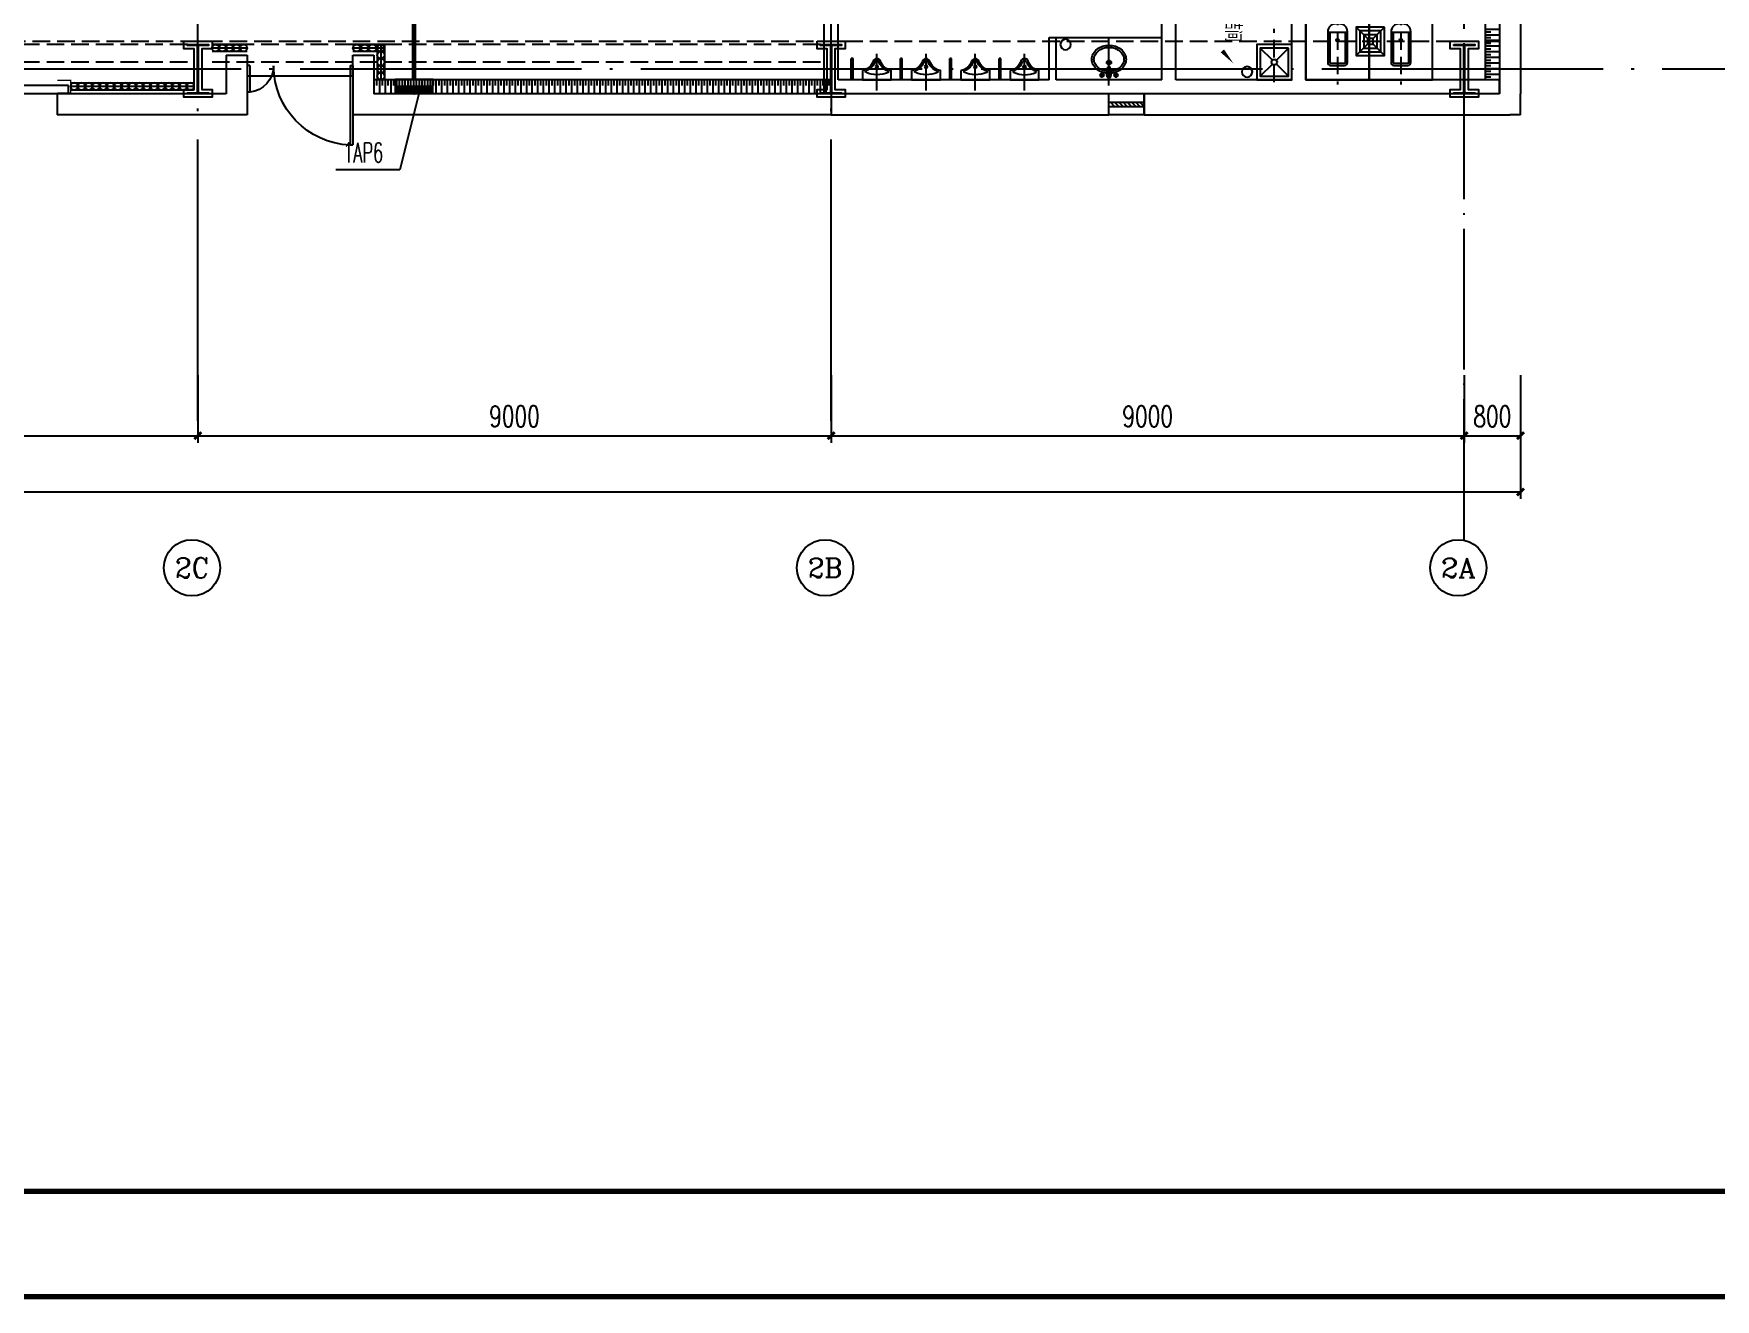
# Model space of a CAD drawing. Extents: x -1396510 to 1250330, y -1892470 to 1623980.
# Drawn here: x 132150 to 156055, y -816617 to -798625 of the extents above; entities that cross this region are included whole.
import ezdxf
from ezdxf.enums import TextEntityAlignment as Align

# ---------------------------------------------------------------- set-up
doc = ezdxf.new("R2010")
doc.units = 0
doc.header["$LTSCALE"] = 1000
doc.header["$MEASUREMENT"] = 0
for name, pattern in [('10平面$0$DASH', [0.35, 0.25, -0.1]), ('10平面$1$DOTE', [2.42, 2, -0.2, 0.02, -0.2]), ('DASH', [0.35, 0.25, -0.1]), ('DOTE', [2.42, 2, -0.2, 0.02, -0.2])]:
    doc.linetypes.add(name, pattern=pattern)
doc.layers.get('Defpoints').update_dxf_attribs({"color": 210})
for name, color, linetype in [('0-cxFrame', 155, 'Continuous'), ('10平面$0$WINDOW', 4, 'Continuous'), ('10平面$1$A-AXIS-DOTE', 14, '10平面$1$DOTE'), ('99平面图例外参$0$A-HATCH-2', 251, 'Continuous'), ('A-AXIS-D', 1, 'Continuous'), ('A-AXIS-DOTE', 14, 'DOTE'), ('A-AXIS-SYMB', 3, 'Continuous'), ('A-HATCH-2', 251, 'Continuous'), ('A-HRAIL', 173, 'Continuous'), ('A-LIN-V', 9, 'Continuous'), ('A-SFCE', 30, 'Continuous'), ('A-TEXT', 61, 'Continuous'), ('A-WC', 223, 'Continuous'), ('A-WINDOW', 140, 'Continuous'), ('AS-COLN', 6, 'Continuous'), ('AS-WALL', 40, 'Continuous'), ('DIM-箱柜', 3, 'Continuous'), ('EQUIP-照明', 3, 'Continuous'), ('EQUIP-箱柜', 3, 'Continuous'), ('WIRE-照明', 1, 'Continuous'), ('建-门', 4, 'Continuous'), ('灯具', 1, 'Continuous')]:
    doc.layers.add(name, color=color, linetype=linetype)
doc.layers.add('0-cxText', color=131, linetype='Continuous', lineweight=25)
doc.layers.add('A-云线2', color=3, linetype='Continuous', plot=False)
doc.styles.add('_TCH_AXIS', font='COMPLEX', dxfattribs={"bigfont": 'GBCBIG'})
doc.styles.add('_TCH_DIM_T3', font='SIMPLEX', dxfattribs={"width": 0.705882, "bigfont": 'GBCBIG'})
doc.styles.add('_TCH_WINDOW', font='SIMPLEX', dxfattribs={"height": 3.5, "bigfont": 'GBCBIG'})
doc.styles.add('_TEL_DIM', font='SIMPLEX', dxfattribs={"width": 0.8, "height": 3.5, "bigfont": 'HZTXT'})
doc.styles.add('cx_tuming', font='simhei.ttf')
doc.styles.add('cx_tuqian1', font='')
doc.styles.add('黑体', font='simhei.ttf', dxfattribs={"height": 12})
doc.styles.get('cx_tuqian1').set_extended_font_data('SimSun')
doc.dimstyles.new('_TCH_ARCH&&100', dxfattribs={"dimtxt": 297.5, "dimasz": 100, "dimexe": 100, "dimexo": 100, "dimgap": 126.25, "dimtad": 1, "dimdec": 0, "dimzin": 0, "dimdsep": 46, "dimtxsty": '_TCH_DIM_T3', "dimblk": 'ARCHTICK', "dimcen": 0.09, "dimclrt": 7, "dimazin": 2, "dimtfac": 1, "dimtdec": 0, "dimtix": 1, "dimtmove": 2, "dimatfit": 3, "dimfxl": 0, "dimtolj": 1, "dimtzin": 0, "dimarcsym": 0})

# ---------------------------------------------------------------- blocks, each defined once
blk = doc.blocks.new('清洁间')
at = {"layer": 'A-AXIS-DOTE', "color": 0, "linetype": 'DASH'}
blk.add_lwpolyline([(2044571, 1694020), (2045331, 1694020)], dxfattribs=at)
at = {"layer": 'A-WC', "color": 0}
for points in [[(2045106, 1693770), (2045106, 1694270), (2044606, 1694270), (2044606, 1693770)], [(2045056, 1693820), (2045056, 1694220), (2044656, 1694220), (2044656, 1693820)]]:
    blk.add_lwpolyline(points, close=True, dxfattribs=at)
for points in [[(2044828, 1694048), (2044656, 1694220)], [(2044884, 1694048), (2045056, 1694220)], [(2044656, 1693820), (2044828, 1693991)], [(2045056, 1693820), (2044884, 1693991)]]:
    blk.add_lwpolyline(points, dxfattribs=at)
blk.add_circle((2044856, 1694020), 40, dxfattribs=at)
blk = doc.blocks.new('厕卫')
at = {"layer": 'A-AXIS-DOTE', "color": 0, "linetype": 'DASH'}
blk.add_line((50, -823), (50, 272), dxfattribs=at)
at = {"layer": 'A-WC', "color": 0}
for p, q in [((-60, -40), (-60, -470)), ((150, -30), (-50, -30)), ((160, -470), (160, -40)), ((190, -470), (-90, -470)), ((350, -1097), (-170, -1397))]:
    blk.add_line(p, q, dxfattribs=at)
blk.add_lwpolyline([(-400, 203), (-400, -1097), (500, -1097), (500, 203)], close=True, dxfattribs=at)
blk.add_lwpolyline([(190, -40, 0.414214), (150, 0), (-50, 0, 0.414214), (-90, -40), (-90, -480, 0.414214), (20, -590), (80, -590, 0.414214), (190, -480)], format="xyb", close=True, dxfattribs=at)
blk.add_circle((50, -359), 20, dxfattribs=at)
for centre, radius, start, end in [((-50, -40), 10, 90, 180), ((150, -40), 10, 0, 90), ((350, -1097), 600, 180, 209.9999)]:
    blk.add_arc(centre, radius, start, end, dxfattribs=at)
for p in [(50, 0), (50, -359)]:
    blk.add_point(p, dxfattribs=at)
blk = doc.blocks.new('$lvtry$00000224')
at = {"color": 0}
for p, q in [((-363, 0), (-363, -300)), ((-338, 0), (-363, 0)), ((-338, 0), (-338, -300)), ((337, 0), (337, -300)), ((362, 0), (337, 0)), ((362, 0), (362, -300)), ((-338, -300), (-363, -300)), ((362, -300), (337, -300))]:
    blk.add_line(p, q, dxfattribs=at)
at = {"color": 0, "elevation": 0}
blk.add_lwpolyline([(-205, -131), (-205, 0), (205, 0), (205, -131, 0.268068), (51, -263, -0.317765), (0, -300, -0.317765), (-51, -263, 0.268068)], format="xyb", close=True, dxfattribs=at)
at = {"color": 0}
blk.add_circle((0, -182, 0), 20, dxfattribs=at)
for centre, radius, start, end in [((-152, -115, 0), 10, 114.1084, 248.1394), ((5, -466, 0), 395, 66.6675, 114.1084), ((-243, -341, 0), 233, 19.2639, 68.1394), ((243, -341, 0), 233, 110.4941, 160.7361), ((158, -113, 0), 10, 290.4941, 66.6675), ((0, -256, 0), 24, 199.2639, 269.4998), ((0, -256, 0), 24, 270.5002, 340.7361)]:
    blk.add_arc(centre, radius, start, end, dxfattribs=at)
blk.add_point((0, -182, 0), dxfattribs=at)
at = {"layer": 'A-AXIS-DOTE', "color": 0}
blk.add_lwpolyline([(0, 153), (0, -367)], dxfattribs=at)
blk = doc.blocks.new('小便器')
at = {"layer": 'A-WC', "color": 8, "xscale": -1, "rotation": 89.99999999999999}
blk.add_blockref('$lvtry$00000224', (2044606, 1695654), dxfattribs=at)
blk = doc.blocks.new('45345')
at = {"layer": 'A-WC'}
h = blk.add_hatch(dxfattribs=at)
h.set_pattern_fill('ANSI31', color=0, scale=10)
h.set_pattern_definition([(30, (40598742844.535, 3385776346.45), (-7.9375, 13.74815), [])])
edge = h.paths.add_edge_path()
edge.add_arc((40598742441.347763, 3385774511.717568), 50, 0, 360)
at = {"layer": 'A-WC', "color": 0}
blk.add_circle((40598742441.347763, 3385774511.717568), 50, dxfattribs=at)
blk = doc.blocks.new('343243')
at = {"layer": '10平面$1$A-AXIS-DOTE', "color": 0}
blk.add_lwpolyline([(-137039, 783550), (-137039, 784210)], dxfattribs=at)
at = {"layer": 'A-WC', "color": 0}
for p, q in [((-137084, 783875), (-136994, 783875)), ((-137039, 783830), (-137039, 783920)), ((-137176, 783694), (-137103, 783694)), ((-137139, 783657), (-137139, 783731)), ((-137071, 783707), (-137056, 783814)), ((-137064, 783668), (-137071, 783707)), ((-137064, 783668), (-137056, 783814)), ((-137064, 783668), (-137014, 783668)), ((-137063, 783687), (-137015, 783687)), ((-137056, 783814), (-137022, 783814)), ((-137056, 783804), (-137022, 783804)), ((-137014, 783668), (-137022, 783814)), ((-137008, 783707), (-137022, 783814)), ((-137014, 783668), (-137008, 783707)), ((-136976, 783694), (-136903, 783694)), ((-136939, 783657), (-136939, 783731))]:
    blk.add_line(p, q, dxfattribs=at)
for points in [[(-137069, 783721, -0.055034), (-137132, 783735, -0.088849), (-137208, 783776, -0.104988), (-137263, 783843, -0.12017), (-137282, 783920, -0.12017), (-137263, 783997, -0.104988), (-137208, 784064, -0.088849), (-137132, 784105, -0.080052), (-137039, 784120, -0.080052)], [(-137065, 783751, -0.056066), (-137123, 783763, -0.088849), (-137190, 783800, -0.104988), (-137237, 783857, -0.12017), (-137252, 783920, -0.12017), (-137237, 783983, -0.104988), (-137190, 784040, -0.088849), (-137123, 784077, -0.080052), (-137039, 784090, -0.080052)], [(-137039, 784120, -0.080052), (-136946, 784105, -0.088849), (-136870, 784064, -0.104988), (-136815, 783997, -0.12017), (-136796, 783920, -0.12017), (-136815, 783843, -0.104988), (-136870, 783776, -0.088849), (-136946, 783735, -0.055034), (-137010, 783721, -0.080052)], [(-137039, 784090, -0.080052), (-136956, 784077, -0.088849), (-136889, 784040, -0.104988), (-136842, 783983, -0.12017), (-136826, 783920, -0.12017), (-136842, 783857, -0.104988), (-136889, 783800, -0.088849), (-136956, 783763, -0.056066), (-137014, 783751, -0.080052)]]:
    blk.add_lwpolyline(points, format="xyb", dxfattribs=at)
for centre, radius in [((-137039, 783875), 30), ((-137039, 783875), 20), ((-137139, 783694), 25), ((-137139, 783694), 15), ((-136939, 783694), 25), ((-136939, 783694), 15)]:
    blk.add_circle(centre, radius, dxfattribs=at)
for centre, start, end in [((-137040, 783695), 80.5252, 279.4748), ((-137038, 783695), 260.5252, 99.4748)]:
    blk.add_arc(centre, 7.19, start, end, dxfattribs=at)
blk = doc.blocks.new('*U14')
at = {"color": 0}
blk.add_lwpolyline([(500, 0), (500, 1000), (460, 1000), (460, 0)], close=True, dxfattribs=at)
blk.add_arc((500, 0), 1000, 90, 180, dxfattribs=at)
blk = doc.blocks.new('*U13')
at = {"color": 0, "xscale": 0.001, "yscale": 0.001, "zscale": 0.001}
blk.add_blockref('*U14', (0, 0), dxfattribs=at)
blk = doc.blocks.new('*U16')
at = {"color": 0}
blk.add_lwpolyline([(400, 0), (400, 800), (360, 800), (360, 0)], close=True, dxfattribs=at)
blk.add_arc((400, 0), 800, 90, 180, dxfattribs=at)
blk = doc.blocks.new('*U15')
at = {"color": 0, "xscale": 0.00125, "yscale": 0.00125, "zscale": 0.00125}
blk.add_blockref('*U16', (0, 0), dxfattribs=at)
blk = doc.blocks.new('G$CA7A27C8F')
at = {"layer": 'A-AXIS-DOTE', "color": 8}
blk.add_lwpolyline([(2222, -4363), (1702, -4363)], dxfattribs=at)
at = {"layer": 'A-AXIS-SYMB', "color": 8}
for points in [[(-426, 1047, 0, 0, 0), (104, 1517, 0, 64, 0), (-76, 1358, 0, 0, 0)], [(1310, -1863, 0, 0, 0), (1840, -1393, 0, 64, 0), (1660, -1552, 0, 0, 0)], [(364, -3083, 0, 0, 0), (980, -3473, 0, 64, 0), (777, -3344, 0, 0, 0)]]:
    blk.add_lwpolyline(points, format="xyseb", dxfattribs=at)
at = {"layer": 'A-LIN-V', "color": 8}
blk.add_line((2070, 2187), (-1130, 2187), dxfattribs=at)
at = {"layer": 'A-WC', "color": 8}
for p, q in [((1470, -3913), (1470, -2413)), ((2070, -4700), (1770, -4700)), ((1770, -4700), (1770, -4725)), ((2070, -4725), (1770, -4725))]:
    blk.add_line(p, q, dxfattribs=at)
at = {"layer": 'A-WC'}
blk.add_line((2070, -4700), (2070, -4725), dxfattribs=at)
at = {"layer": 'A-WC', "color": 8}
blk.add_lwpolyline([(-1130, 1587), (270, 1587), (270, 2187), (270, 2187)], dxfattribs=at)
at = {"layer": 'A-WC', "color": 8, "elevation": 0}
blk.add_lwpolyline([(1939, -4568), (2070, -4568), (2070, -4158), (1939, -4158, -0.268068), (1806, -4312, 0.317765), (1770, -4363, 0.317765), (1806, -4414, -0.268068)], format="xyb", close=True, dxfattribs=at)
at = {"layer": 'A-WC', "color": 8}
blk.add_circle((1888, -4363, 0), 20, dxfattribs=at)
for centre, radius, start, end in [((1729, -4120, 0), 233, 289.2639, 339.5059), ((1957, -4205, 0), 10, 23.3325, 159.5059), ((1603, -4358, 0), 395, 335.8916, 23.3325), ((1814, -4363, 0), 24, 109.2639, 179.4998), ((1814, -4363, 0), 24, 180.5002, 250.7361), ((1729, -4606, 0), 233, 21.8606, 70.7361), ((1955, -4515, 0), 10, 201.8606, 335.8916)]:
    blk.add_arc(centre, radius, start, end, dxfattribs=at)
blk.add_point((1888, -4363, 0), dxfattribs=at)
at = {"layer": 'AS-WALL'}
for p, q in [((-1330, 2387), (-1330, -563)), ((-1130, 2387), (-1330, 2387)), ((-1130, 2387), (-1130, -363)), ((2070, 2387), (2070, -363)), ((2270, 2387), (2070, 2387)), ((2270, 2387), (2270, -463)), ((-830, -363), (-1130, -363)), ((-830, -563), (-830, -363)), ((370, -363), (170, -363)), ((170, -363), (170, -563)), ((2070, -363), (370, -363)), ((2270, -463), (2270, -2313)), ((-1330, -563), (-830, -563)), ((170, -563), (270, -563)), ((270, -563), (270, -1013)), ((470, -1013), (470, -563)), ((2070, -563), (470, -563)), ((2070, -563), (2070, -2213)), ((270, -1013), (470, -1013)), ((470, -1813), (270, -1813)), ((270, -1813), (270, -2213)), ((470, -2213), (470, -1813)), ((-1330, -2213), (-1330, -3963)), ((-830, -2213), (-1330, -2213)), ((-830, -2413), (-830, -2213)), ((270, -2213), (170, -2213)), ((170, -2213), (170, -2413)), ((2070, -2213), (470, -2213)), ((2270, -2313), (2270, -3963)), ((-1130, -2413), (-1130, -3913)), ((-1130, -2413), (-830, -2413)), ((170, -2413), (370, -2413)), ((2070, -2413), (370, -2413)), ((2070, -2413), (2070, -3913)), ((-1330, -3963), (-1330, -7213)), ((170, -3913), (-1130, -3913)), ((170, -4013), (-1130, -4013)), ((-1130, -4013), (-1130, -7013)), ((170, -4013), (170, -3913)), ((2070, -3913), (1470, -3913)), ((1470, -4013), (1470, -3913)), ((2070, -4013), (1470, -4013)), ((2070, -4013), (2070, -7013)), ((2270, -3963), (2270, -7213)), ((2070, -7013), (-1130, -7013)), ((2270, -7213), (-1330, -7213))]:
    blk.add_line(p, q, dxfattribs=at)
at = {"layer": '建-门'}
for p, q in [((170, -363), (-830, -363)), ((470, -1013), (470, -1813)), ((170, -2413), (-830, -2413))]:
    blk.add_line(p, q, dxfattribs=at)
at = {"color": 8}
for name, p, rotation in [('厕卫', (1866, 1037), 270), ('厕卫', (1866, 137), 270), ('厕卫', (-928, -4513), 90), ('小便器', (2046676, 1690591), 180), ('厕卫', (-928, -5413), 90), ('小便器', (2046676, 1689891), 180), ('厕卫', (-928, -6313), 90), ('小便器', (2046676, 1689191), 180)]:
    blk.add_blockref(name, p, dxfattribs=dict(at, rotation=rotation))
at = {"layer": 'A-HRAIL', "color": 8, "rotation": 180}
blk.add_blockref('清洁间', (2046676, 1693207), dxfattribs=at)
at = {"layer": 'A-LIN-V', "color": 8, "xscale": -1.5, "yscale": 1.5, "zscale": 1.5}
for p in [(60898113797, -5078660050), (60898115621, -5078662967), (60898115232, -5078665548)]:
    blk.add_blockref('45345', p, dxfattribs=at)
at = {"layer": 'A-WINDOW', "color": 8}
for p, rotation in [((-137370, 785805), 180), ((785700, 133876), 90)]:
    blk.add_blockref('343243', p, dxfattribs=dict(at, rotation=rotation))
at = {"layer": '建-门'}
for name, p, xscale, yscale, zscale, rotation in [('*U13', (-330, -463), 1000, -1000, 199.9999999999999, 180.0000000000208), ('*U15', (370, -1413), 800, -800, 199.9999999999998, 270), ('*U13', (-330, -2313), 1000, 1000, 200, 180.0000000000208)]:
    blk.add_blockref(name, p, dxfattribs=dict(at, xscale=xscale, yscale=yscale, zscale=zscale, rotation=rotation))
at = {"layer": 'A-TEXT', "color": 8, "style": '_TCH_WINDOW'}
for s, p in [('女卫', (-372, 733)), ('清洁间', (1028, -1515)), ('男卫', (191, -2836))]:
    blk.add_text(s, height=231.5, dxfattribs=at).set_placement(p)
blk = doc.blocks.new('10平面$0$$DorLib2D$00000126')
at = {"color": 0, "linetype": 'Continuous'}
for p, q in [((-0.532, 0.5), (-0.532, 0.9)), ((0.532, 0.9), (0.532, 0.5))]:
    blk.add_line(p, q, dxfattribs=at)
at = {"color": 0, "linetype": '10平面$0$DASH'}
for p, q in [((-0.532, 0.9), (0.532, 0.9)), ((-0.532, 0.5), (0.532, 0.5))]:
    blk.add_line(p, q, dxfattribs=at)
blk = doc.blocks.new('DOOR2DLIB$SYSLIB$00000123')
at = {"color": 0}
for p, q in [((0.475, -0.001), (0.475, 0.752)), ((0.475, 0.752), (0.5, 0.752)), ((0.5, -0.001), (0.5, 0.752)), ((-0.5, 0), (-0.5, 0.252)), ((-0.475, 0.252), (-0.5, 0.252)), ((-0.475, 0), (-0.475, 0.252)), ((-0.475, 0), (-0.5, 0)), ((0.475, -0.001), (0.5, -0.001))]:
    blk.add_line(p, q, dxfattribs=at)
for centre, radius, start, end in [((0.505, -0.002), 0.755, 92.2493, 179.7238), ((-0.501, 0.003), 0.251, 359.7899, 84.0974)]:
    blk.add_arc(centre, radius, start, end, dxfattribs=at)
blk = doc.blocks.new('42343243')
at = {"layer": '10平面$0$WINDOW'}
blk.add_line((-144654, 1222620), (-146154, 1222620), dxfattribs=at)
at = {"layer": 'AS-WALL'}
for p, q in [((-146154, 1223170), (-148854, 1223170)), ((-148854, 1222870), (-148854, 1223170)), ((-146154, 1222620), (-146154, 1223170)), ((-144654, 1222620), (-144654, 1223170)), ((-137854, 1223170), (-144654, 1223170)), ((-137854, 1222870), (-137854, 1223170)), ((-146454, 1222870), (-148854, 1222870)), ((-146454, 1222320), (-146454, 1222870)), ((-144354, 1222320), (-144354, 1222870)), ((-137854, 1222870), (-144354, 1222870)), ((-146154, 1222320), (-146154, 1222620)), ((-144654, 1222620), (-144654, 1222320)), ((-146454, 1222320), (-146154, 1222320)), ((-144654, 1222320), (-144354, 1222320))]:
    blk.add_line(p, q, dxfattribs=at)
at = {"layer": '10平面$0$WINDOW', "zscale": 300}
for name, p, xscale, yscale, rotation in [('DOOR2DLIB$SYSLIB$00000123', (-145404, 1222470), -1500, -1500, 179.9999999999555), ('10平面$0$$DorLib2D$00000126', (-151354, 1223020), 5000, 300, 180)]:
    blk.add_blockref(name, p, dxfattribs=dict(at, xscale=xscale, yscale=yscale, rotation=rotation))
blk = doc.blocks.new('nt66')
at = {"layer": 'A-HATCH-2', "color": 8}
blk.add_lwpolyline([(-195840, 766870), (-195440, 766870), (-195440, 766758), (-195586, 766758), (-195586, 766182), (-195440, 766182), (-195440, 766070), (-195840, 766070), (-195840, 766182), (-195694, 766182), (-195694, 766758), (-195840, 766758)], close=True, dxfattribs=at)
at = {"layer": 'AS-COLN'}
blk.add_lwpolyline([(-195790, 766820), (-195490, 766820), (-195490, 766808), (-195636, 766808), (-195636, 766132), (-195490, 766132), (-195490, 766120), (-195790, 766120), (-195790, 766132), (-195644, 766132), (-195644, 766808), (-195790, 766808)], close=True, dxfattribs=at)
blk = doc.blocks.new('33333')
for p in [(48786, -126400), (57786, -126400), (66786, -126400)]:
    blk.add_blockref('nt66', p)
blk = doc.blocks.new('w42343')
at = {"layer": 'A-HATCH-2', "color": 8, "linetype": 'DASH'}
blk.add_line((-263654, 640470), (-128354, 640470), dxfattribs=at)
blk = doc.blocks.new('3333')
at = {"layer": 'A-SFCE', "const_width": 20}
blk.add_lwpolyline([(-227064, 766320), (-227064, 766510), (-227244, 766510), (-227244, 766320)], dxfattribs=at)
blk = doc.blocks.new('_ArchTick')
at = {"color": 0, "linetype": 'ByBlock', "const_width": 0.4}
blk.add_lwpolyline([(-0.5, -0.5), (0.5, 0.5)], dxfattribs=at)
blk = doc.blocks.new('*D5761')
at = {"layer": 'A-AXIS-D', "color": 0, "lineweight": -2, "transparency": 16777216}
for p, q in [((129300, -86850), (129300, -87810)), ((138300, -86850), (138300, -87810)), ((129300, -87710), (138300, -87710))]:
    blk.add_line(p, q, dxfattribs=at)
at = {"layer": 'Defpoints', "color": 0, "transparency": 16777216}
for p in [(129300, -86750), (138300, -86750), (138300, -87710)]:
    blk.add_point(p, dxfattribs=at)
at = {"layer": 'A-AXIS-D', "color": 0, "lineweight": -2, "transparency": 16777216, "xscale": 100, "yscale": 100, "zscale": 100, "rotation": 180}
blk.add_blockref('_ArchTick', (129300, -87710), dxfattribs=at)
at = {"layer": 'A-AXIS-D', "color": 0, "lineweight": -2, "transparency": 16777216, "xscale": 100, "yscale": 100, "zscale": 100}
blk.add_blockref('_ArchTick', (138300, -87710), dxfattribs=at)
at = {"layer": 'A-AXIS-D', "color": 7, "transparency": 16777216, "insert": (133800, -87435), "char_height": 297.5, "attachment_point": 5, "style": '_TCH_DIM_T3'}
blk.add_mtext('\\A1;9000', dxfattribs=at)
blk = doc.blocks.new('*D5762')
at = {"layer": 'A-AXIS-D', "color": 0, "lineweight": -2, "transparency": 16777216}
for p, q in [((138300, -86850), (138300, -87810)), ((147300, -86850), (147300, -87810)), ((138300, -87710), (147300, -87710))]:
    blk.add_line(p, q, dxfattribs=at)
at = {"layer": 'Defpoints', "color": 0, "transparency": 16777216}
for p in [(138300, -86750), (147300, -86750), (147300, -87710)]:
    blk.add_point(p, dxfattribs=at)
at = {"layer": 'A-AXIS-D', "color": 0, "lineweight": -2, "transparency": 16777216, "xscale": 100, "yscale": 100, "zscale": 100, "rotation": 180}
blk.add_blockref('_ArchTick', (138300, -87710), dxfattribs=at)
at = {"layer": 'A-AXIS-D', "color": 0, "lineweight": -2, "transparency": 16777216, "xscale": 100, "yscale": 100, "zscale": 100}
blk.add_blockref('_ArchTick', (147300, -87710), dxfattribs=at)
at = {"layer": 'A-AXIS-D', "color": 7, "transparency": 16777216, "insert": (142800, -87435), "char_height": 297.5, "attachment_point": 5, "style": '_TCH_DIM_T3'}
blk.add_mtext('\\A1;9000', dxfattribs=at)
blk = doc.blocks.new('*D5763')
at = {"layer": 'A-AXIS-D', "color": 0, "lineweight": -2, "transparency": 16777216}
for p, q in [((147300, -86850), (147300, -87810)), ((156300, -86850), (156300, -87810)), ((147300, -87710), (156300, -87710))]:
    blk.add_line(p, q, dxfattribs=at)
at = {"layer": 'Defpoints', "color": 0, "transparency": 16777216}
for p in [(147300, -86750), (156300, -86750), (156300, -87710)]:
    blk.add_point(p, dxfattribs=at)
at = {"layer": 'A-AXIS-D', "color": 0, "lineweight": -2, "transparency": 16777216, "xscale": 100, "yscale": 100, "zscale": 100, "rotation": 180}
blk.add_blockref('_ArchTick', (147300, -87710), dxfattribs=at)
at = {"layer": 'A-AXIS-D', "color": 0, "lineweight": -2, "transparency": 16777216, "xscale": 100, "yscale": 100, "zscale": 100}
blk.add_blockref('_ArchTick', (156300, -87710), dxfattribs=at)
at = {"layer": 'A-AXIS-D', "color": 7, "transparency": 16777216, "insert": (151800, -87435), "char_height": 297.5, "attachment_point": 5, "style": '_TCH_DIM_T3'}
blk.add_mtext('\\A1;9000', dxfattribs=at)
blk = doc.blocks.new('*D5764')
at = {"layer": 'A-AXIS-D', "color": 0, "lineweight": -2, "transparency": 16777216}
for p, q in [((156300, -86850), (156300, -87810)), ((157100, -86850), (157100, -87810)), ((156300, -87710), (157100, -87710))]:
    blk.add_line(p, q, dxfattribs=at)
at = {"layer": 'Defpoints', "color": 0, "transparency": 16777216}
for p in [(156300, -86750), (157100, -86750), (157100, -87710)]:
    blk.add_point(p, dxfattribs=at)
at = {"layer": 'A-AXIS-D', "color": 0, "lineweight": -2, "transparency": 16777216, "xscale": 100, "yscale": 100, "zscale": 100, "rotation": 180}
blk.add_blockref('_ArchTick', (156300, -87710), dxfattribs=at)
at = {"layer": 'A-AXIS-D', "color": 0, "lineweight": -2, "transparency": 16777216, "xscale": 100, "yscale": 100, "zscale": 100}
blk.add_blockref('_ArchTick', (157100, -87710), dxfattribs=at)
at = {"layer": 'A-AXIS-D', "color": 7, "transparency": 16777216, "insert": (156700, -87435), "char_height": 297.5, "attachment_point": 5, "style": '_TCH_DIM_T3'}
blk.add_mtext('\\A1;800', dxfattribs=at)
blk = doc.blocks.new('*D5765')
at = {"layer": 'A-AXIS-D', "color": 0, "lineweight": -2, "transparency": 16777216}
for p, q in [((-900, -86950), (-900, -88610)), ((157100, -86950), (157100, -88610)), ((-900, -88510), (157100, -88510))]:
    blk.add_line(p, q, dxfattribs=at)
at = {"layer": 'Defpoints', "color": 0, "transparency": 16777216}
for p in [(-900, -86850), (157100, -86850), (157100, -88510)]:
    blk.add_point(p, dxfattribs=at)
at = {"layer": 'A-AXIS-D', "color": 0, "lineweight": -2, "transparency": 16777216, "xscale": 100, "yscale": 100, "zscale": 100, "rotation": 180}
blk.add_blockref('_ArchTick', (-900, -88510), dxfattribs=at)
at = {"layer": 'A-AXIS-D', "color": 0, "lineweight": -2, "transparency": 16777216, "xscale": 100, "yscale": 100, "zscale": 100}
blk.add_blockref('_ArchTick', (157100, -88510), dxfattribs=at)
at = {"layer": 'A-AXIS-D', "color": 7, "transparency": 16777216, "insert": (78100, -88235), "char_height": 297.5, "attachment_point": 5, "style": '_TCH_DIM_T3'}
blk.add_mtext('\\A1;158000', dxfattribs=at)
blk = doc.blocks.new('*U52')
at = {"color": 0}
for p, q in [((-250, 150), (250, 150)), ((250, 30), (-250, 30)), ((-250, -30), (-190, 30)), ((-190, -30), (-130, 30)), ((-130, -30), (-70, 30)), ((-70, -30), (-10, 30)), ((-10, -30), (50, 30)), ((50, -30), (110, 30)), ((110, -30), (170, 30)), ((170, -30), (230, 30)), ((250, -30), (-250, -30)), ((-250, -150), (250, -150))]:
    blk.add_line(p, q, dxfattribs=at)
for points in [[(-250, -150), (-250, 150)], [(250, -150), (250, 150)]]:
    blk.add_lwpolyline(points, dxfattribs=at)
blk = doc.blocks.new('*U51')
at = {"color": 0, "xscale": 0.001999999996058992, "yscale": 0.003333333333333334, "zscale": 0.001999999996058992}
blk.add_blockref('*U52', (0, 0), dxfattribs=at)
blk = doc.blocks.new('99平面图例外参$0$$LinePat$填挖边坡')
at = {"color": 0}
for p, q in [((0, 0), (0, -1500)), ((300, 0), (300, -600))]:
    blk.add_line(p, q, dxfattribs=at)
at = {"layer": 'Defpoints', "color": 0}
blk.add_point((600, 0), dxfattribs=at)
blk = doc.blocks.new('99平面图例外参$0$$LinePat$圆环')
for points in [[(0, 150), (300, 150)], [(0, 0), (300, 0)], [(0, -150), (300, -150)]]:
    blk.add_lwpolyline(points)
at = {"color": 0}
blk.add_circle((150, 0), 150, dxfattribs=at)
blk = doc.blocks.new('A$C43B121A0')
at = {"layer": '灯具', "color": 3}
for p, q in [((120, 180), (0, 300)), ((180, 180), (300, 300)), ((0, 0), (120, 120)), ((300, 0), (180, 120))]:
    blk.add_line(p, q, dxfattribs=at)
for points in [[(0, 0), (300, 0), (300, 300), (0, 300)], [(40, 40), (260, 40), (260, 260), (40, 260)], [(80, 80), (220, 80), (220, 220), (80, 220)], [(120, 120), (180, 120), (180, 180), (120, 180)]]:
    blk.add_lwpolyline(points, close=True, dxfattribs=at)
blk = doc.blocks.new('*X128')
at = {"color": 0}
for p, q in [((-250, 33), (-183, 100)), ((-250, 68), (-218, 100)), ((-247, 0), (-147, 100)), ((-212, 0), (-112, 100)), ((-177, 0), (-77, 100)), ((-141, 0), (-41, 100)), ((-106, 0), (-6, 100)), ((-71, 0), (29, 100)), ((-35, 0), (65, 100)), ((0, 0), (100, 100)), ((35, 0), (135, 100)), ((71, 0), (171, 100)), ((106, 0), (206, 100)), ((141, 0), (241, 100)), ((177, 0), (250, 73)), ((212, 0), (250, 38)), ((247, 0), (250, 3))]:
    blk.add_line(p, q, dxfattribs=at)
blk = doc.blocks.new('$equip$00002929')
for p, q in [((-0.75, 0.6), (-0.75, 0)), ((0.75, 0.6), (-0.75, 0.6)), ((-0.75, 0.3), (0.75, 0.3)), ((-0.75, 0), (0.75, 0)), ((0.75, 0), (0.75, 0.6))]:
    blk.add_line(p, q)
for points, const_width in [([(-0.75, 0.15), (0.75, 0.15)], 0.3), ([(-0.75, 0.6), (-0.75, 0), (0.75, 0), (0.75, 0.6), (-0.75, 0.6), (-0.75, 0)], 0.0571)]:
    blk.add_lwpolyline(points, dxfattribs=dict(const_width=const_width))
for p in [(-0.75, 0.3), (0, 0.6), (0, 0), (0.75, 0.3)]:
    blk.add_point(p)
at = {"xscale": 0.00300000000061118, "yscale": 0.00300000000061118, "zscale": 0.00300000000061118}
blk.add_blockref('*X128', (0, 0), dxfattribs=at)
at = {"color": 7, "style": '_TEL_DIM', "flags": 1}
for tag in ['A', 'REMARK']:
    blk.add_attdef(tag, text='', height=0.00002, dxfattribs=at).set_placement((0, 0), align=Align.MIDDLE_CENTER)
blk = doc.blocks.new('TK22.A0+1 L(Dragon)')
at = {"layer": '0-cxFrame', "color": 7, "const_width": 0.5}
blk.add_lwpolyline([(0, 0), (-1485, 0), (-1485, 841), (0, 841)], close=True, dxfattribs=at)
at = {"layer": '0-cxFrame', "const_width": 0.5}
blk.add_lwpolyline([(-80, 10), (-1465, 10), (-1465, 831), (-80, 831)], close=True, dxfattribs=at)
at = {"style": '黑体', "flags": 4}
blk.add_attdef('图幅', text='', height=3.3, dxfattribs=at).set_placement((-40, 3), align=Align.RIGHT)
at = {"layer": '0-cxText', "flags": 4}
for tag, height, style, p in [('建设单位', 3.5, 'cx_tuming', (-45, 240)), ('项目名称', 3.5, 'cx_tuming', (-45, 210)), ('子项名称', 3.5, 'cx_tuming', (-45, 180)), ('工程编号', 3.3, 'cx_tuqian1', (-35, 165)), ('图名1', 3.5, 'cx_tuming', (-45, 87)), ('图名2', 3.5, 'cx_tuming', (-45, 79)), ('图名3', 3.5, 'cx_tuming', (-45, 71)), ('出图日期', 3.3, 'cx_tuqian1', (-39, 60)), ('专业', 3.3, 'cx_tuqian1', (-55, 52)), ('图号', 3.3, 'cx_tuqian1', (-55, 44)), ('版次', 3.3, 'cx_tuqian1', (-20, 44))]:
    blk.add_attdef(tag, text='', height=height, dxfattribs=dict(at, style=style)).set_placement(p, align=Align.MIDDLE)
at = {"layer": 'Defpoints', "color": 6, "flags": 4}
for tag, height, style, p in [('tufu', 3.3, '黑体', (-12, 12)), ('dwfname', 4, 'cx_tuqian1', (-80, 3))]:
    blk.add_attdef(tag, text='', height=height, dxfattribs=dict(at, style=style)).set_placement(p, align=Align.RIGHT)
blk = doc.blocks.new('世赫2#厂房一层0821')
at = {"layer": 'A-AXIS-D'}
for centre in [(138215.1, -89588.9), (147215.1, -89588.9), (156215.1, -89588.9)]:
    blk.add_circle(centre, 400, dxfattribs=at)
at = {"layer": 'A-AXIS-DOTE', "color": 8, "ltscale": 2}
for p, q in [((138300, -87498.9), (138300, 6300)), ((147300, -87498.9), (147300, 6300)), ((163114.2, -82500), (-11095.8, -82500))]:
    blk.add_line(p, q, dxfattribs=at)
at = {"layer": 'A-AXIS-DOTE', "color": 8}
blk.add_line((156300, -89188.9), (156300, 6366.1), dxfattribs=at)
at = {"layer": 'A-LIN-V'}
for p, q in [((156600, -82650), (156600, -79450)), ((147304, -82650), (140800, -82650))]:
    blk.add_line(p, q, dxfattribs=at)
at = {"layer": 'A-SFCE', "linetype": 'DASH'}
for p, q in [((138150, -82150), (120450, -82150)), ((138150, -82400), (120450, -82400))]:
    blk.add_line(p, q, dxfattribs=at)
at = {"layer": 'A-SFCE', "color": 2, "linetype": 'DASH'}
for p, q in [((147150, -82150), (138450, -82150)), ((147150, -82400), (138450, -82400))]:
    blk.add_line(p, q, dxfattribs=at)
at = {"layer": 'AS-WALL'}
for p, q in [((156800, -64350), (156800, -82850)), ((157100, -64350), (157100, -82850)), ((151250, -82850), (147300, -82850)), ((147300, -82850), (147300, -83150)), ((151250, -83150), (151250, -82850)), ((156800, -82850), (151750, -82850)), ((151750, -82850), (151750, -83150)), ((157100, -82850), (157100, -82850)), ((157100, -83150), (157100, -82850)), ((147300, -83150), (151250, -83150)), ((151750, -83150), (156950, -83150)), ((157100, -83150), (156950, -83150))]:
    blk.add_line(p, q, dxfattribs=at)
at = {"color": 8, "rotation": 270}
blk.add_blockref('G$CA7A27C8F', (154412.9, -80580.4), dxfattribs=at)
at = {"layer": '99平面图例外参$0$A-HATCH-2', "color": 203, "yscale": 0.1333333333333333, "zscale": 0.1333333333333333}
for p, xscale, rotation in [((156600, -81930), -0.1333333333333333, 90.00000000002659), ((156600, -82010), -0.1333333333333333, 90.00000000002659), ((156600, -82090), -0.1333333333333333, 90.00000000002659), ((156600, -82170), -0.1333333333333333, 90.00000000002659), ((156600, -82250), -0.1333333333333333, 90.00000000002659), ((156600, -82330), -0.1333333333333333, 90.00000000002659), ((156600, -82410), -0.1333333333333333, 90.00000000002659), ((140800, -82650), 0.1338271774238745, 8.819635547467743e-11), ((140880.3, -82650), 0.1338271774238745, 8.819635547467743e-11), ((140960.6, -82650), 0.1338271774238745, 8.819635547467743e-11), ((141040.9, -82650), 0.1338271774238745, 8.819635547467743e-11), ((141121.2, -82650), 0.1338271774238745, 8.819635547467743e-11), ((141201.5, -82650), 0.1338271774238745, 8.819635547467743e-11), ((141281.8, -82650), 0.1338271774238745, 8.819635547467743e-11), ((141362.1, -82650), 0.1338271774238745, 8.819635547467743e-11), ((141442.4, -82650), 0.1338271774238745, 8.819635547467743e-11), ((141522.7, -82650), 0.1338271774238745, 8.819635547467743e-11), ((141603, -82650), 0.1338271774238745, 8.819635547467743e-11), ((141683.3, -82650), 0.1338271774238745, 8.819635547467743e-11), ((141763.6, -82650), 0.1338271774238745, 8.819635547467743e-11), ((141843.9, -82650), 0.1338271774238745, 8.819635547467743e-11), ((141924.1, -82650), 0.1338271774238745, 8.819635547467743e-11), ((142004.4, -82650), 0.1338271774238745, 8.819635547467743e-11), ((142084.7, -82650), 0.1338271774238745, 8.819635547467743e-11), ((142165, -82650), 0.1338271774238745, 8.819635547467743e-11), ((142245.3, -82650), 0.1338271774238745, 8.819635547467743e-11), ((142325.6, -82650), 0.1338271774238745, 8.819635547467743e-11), ((142405.9, -82650), 0.1338271774238745, 8.819635547467743e-11), ((142486.2, -82650), 0.1338271774238745, 8.819635547467743e-11), ((142566.5, -82650), 0.1338271774238745, 8.819635547467743e-11), ((142646.8, -82650), 0.1338271774238745, 8.819635547467743e-11), ((142727.1, -82650), 0.1338271774238745, 8.819635547467743e-11), ((142807.4, -82650), 0.1338271774238745, 8.819635547467743e-11), ((142887.7, -82650), 0.1338271774238745, 8.819635547467743e-11), ((142968, -82650), 0.1338271774238745, 8.819635547467743e-11), ((143048.3, -82650), 0.1338271774238745, 8.819635547467743e-11), ((143128.6, -82650), 0.1338271774238745, 8.819635547467743e-11), ((143208.9, -82650), 0.1338271774238745, 8.819635547467743e-11), ((143289.2, -82650), 0.1338271774238745, 8.819635547467743e-11), ((143369.5, -82650), 0.1338271774238745, 8.819635547467743e-11), ((143449.8, -82650), 0.1338271774238745, 8.819635547467743e-11), ((143530.1, -82650), 0.1338271774238745, 8.819635547467743e-11), ((143610.4, -82650), 0.1338271774238745, 8.819635547467743e-11), ((143690.7, -82650), 0.1338271774238745, 8.819635547467743e-11), ((143771, -82650), 0.1338271774238745, 8.819635547467743e-11), ((143851.3, -82650), 0.1338271774238745, 8.819635547467743e-11), ((143931.6, -82650), 0.1338271774238745, 8.819635547467743e-11), ((144011.9, -82650), 0.1338271774238745, 8.819635547467743e-11), ((144092.1, -82650), 0.1338271774238745, 8.819635547467743e-11), ((144172.4, -82650), 0.1338271774238745, 8.819635547467743e-11), ((144252.7, -82650), 0.1338271774238745, 8.819635547467743e-11), ((144333, -82650), 0.1338271774238745, 8.819635547467743e-11), ((144413.3, -82650), 0.1338271774238745, 8.819635547467743e-11), ((144493.6, -82650), 0.1338271774238745, 8.819635547467743e-11), ((144573.9, -82650), 0.1338271774238745, 8.819635547467743e-11), ((144654.2, -82650), 0.1338271774238745, 8.819635547467743e-11), ((144734.5, -82650), 0.1338271774238745, 8.819635547467743e-11), ((144814.8, -82650), 0.1338271774238745, 8.819635547467743e-11), ((144895.1, -82650), 0.1338271774238745, 8.819635547467743e-11), ((144975.4, -82650), 0.1338271774238745, 8.819635547467743e-11), ((145055.7, -82650), 0.1338271774238745, 8.819635547467743e-11), ((145136, -82650), 0.1338271774238745, 8.819635547467743e-11), ((145216.3, -82650), 0.1338271774238745, 8.819635547467743e-11), ((145296.6, -82650), 0.1338271774238745, 8.819635547467743e-11), ((145376.9, -82650), 0.1338271774238745, 8.819635547467743e-11), ((145457.2, -82650), 0.1338271774238745, 8.819635547467743e-11), ((145537.5, -82650), 0.1338271774238745, 8.819635547467743e-11), ((145617.8, -82650), 0.1338271774238745, 8.819635547467743e-11), ((145698.1, -82650), 0.1338271774238745, 8.819635547467743e-11), ((145778.4, -82650), 0.1338271774238745, 8.819635547467743e-11), ((145858.7, -82650), 0.1338271774238745, 8.819635547467743e-11), ((145939, -82650), 0.1338271774238745, 8.819635547467743e-11), ((146019.3, -82650), 0.1338271774238745, 8.819635547467743e-11), ((146099.6, -82650), 0.1338271774238745, 8.819635547467743e-11), ((146179.9, -82650), 0.1338271774238745, 8.819635547467743e-11), ((146260.1, -82650), 0.1338271774238745, 8.819635547467743e-11), ((146340.4, -82650), 0.1338271774238745, 8.819635547467743e-11), ((146420.7, -82650), 0.1338271774238745, 8.819635547467743e-11), ((146501, -82650), 0.1338271774238745, 8.819635547467743e-11), ((146581.3, -82650), 0.1338271774238745, 8.819635547467743e-11), ((146661.6, -82650), 0.1338271774238745, 8.819635547467743e-11), ((146741.9, -82650), 0.1338271774238745, 8.819635547467743e-11), ((146822.2, -82650), 0.1338271774238745, 8.819635547467743e-11), ((146902.5, -82650), 0.1338271774238745, 8.819635547467743e-11), ((146982.8, -82650), 0.1338271774238745, 8.819635547467743e-11), ((147063.1, -82650), 0.1338271774238745, 8.819635547467743e-11), ((147143.4, -82650), 0.1338271774238745, 8.819635547467743e-11), ((147223.7, -82650), 0.1338271774238745, 8.819635547467743e-11), ((156600, -82490), -0.1333333333333333, 90.00000000002659), ((156600, -82570), -0.1333333333333333, 90.00000000002659)]:
    blk.add_blockref('99平面图例外参$0$$LinePat$填挖边坡', p, dxfattribs=dict(at, xscale=xscale, rotation=rotation))
at = {"layer": 'A-HRAIL', "yscale": 0.3333333333111111, "zscale": 0.3333333333111111}
for p, xscale, rotation in [((138600, -82200), 0.3333327848855343, 180), ((138700, -82200), 0.3333327848855343, 180), ((138800, -82200), 0.3333327848855343, 180), ((138900, -82200), 0.3333327848855343, 180), ((139000, -82200), 0.3333327848855343, 180), ((140612.5, -82200), 0.3749999998826196, 180), ((140725, -82200), 0.3749999998826196, 180), ((140837.5, -82200), 0.3749999998826196, 180), ((140950, -82200), 0.3749999998826196, 180), ((140900, -82150), 0.3333333088954032, 270), ((140900, -82250), 0.3333333088954032, 270), ((140900, -82350), 0.3333333088954032, 270), ((140900, -82450), 0.3333333088954032, 270), ((136489.2, -82744), -0.344473467906519, 179.999999999795), ((136592.5, -82744), -0.344473467906519, 179.999999999795), ((136695.9, -82744), -0.344473467906519, 179.999999999795), ((136799.2, -82744), -0.344473467906519, 179.999999999795), ((136902.6, -82744), -0.344473467906519, 179.999999999795), ((137005.9, -82744), -0.344473467906519, 179.999999999795), ((137109.2, -82744), -0.344473467906519, 179.999999999795), ((137212.6, -82744), -0.344473467906519, 179.999999999795), ((137315.9, -82744), -0.344473467906519, 179.999999999795), ((137419.3, -82744), -0.344473467906519, 179.999999999795), ((137522.6, -82744), -0.344473467906519, 179.999999999795), ((137625.9, -82744), -0.344473467906519, 179.999999999795), ((137729.3, -82744), -0.344473467906519, 179.999999999795), ((137832.6, -82744), -0.344473467906519, 179.999999999795), ((137936, -82744), -0.344473467906519, 179.999999999795), ((138039.3, -82744), -0.344473467906519, 179.999999999795), ((138142.7, -82744), -0.344473467906519, 179.999999999795), ((140900, -82550), 0.3333333088954032, 270)]:
    blk.add_blockref('99平面图例外参$0$$LinePat$圆环', p, dxfattribs=dict(at, xscale=xscale, rotation=rotation))
at = {"layer": 'A-SFCE', "rotation": 270}
blk.add_blockref('3333', (-630020.8, -309904.2), dxfattribs=at)
at = {"layer": 'A-WINDOW'}
for name in ['33333', 'w42343']:
    blk.add_blockref(name, (285154.2, -722570), dxfattribs=at)
at = {"layer": 'A-WINDOW', "xscale": -1, "rotation": 180}
blk.add_blockref('42343243', (285154.2, 1140020), dxfattribs=at)
at = {"layer": 'A-WINDOW', "xscale": 500.000000985252, "yscale": -300, "zscale": 300, "rotation": 179.9999999936638}
blk.add_blockref('*U51', (151500, -83000), dxfattribs=at)
at = {"layer": 'A-AXIS-D', "color": 7, "style": '_TCH_AXIS'}
for s, height, p, p2 in [('2C', 288.12, (137975, -89732.9), (138455.2, -89732.9)), ('2B', 276.42, (146971.6, -89727.1), (147458.6, -89727.1)), ('2A', 270.86, (155970, -89724.3), (156460.2, -89724.3))]:
    blk.add_text(s, height=height, dxfattribs=at).set_placement(p, p2, align=Align.FIT)
at = {"layer": 'A-AXIS-D'}
for base, p1, p2, picture, middle in [((138300, -87710), (129300, -86750), (138300, -86750), '*D5761', (133800, -87435)), ((147300, -87710), (138300, -86750), (147300, -86750), '*D5762', (142800, -87435)), ((156300, -87710), (147300, -86750), (156300, -86750), '*D5763', (151800, -87435)), ((157100, -87710), (156300, -86750), (157100, -86750), '*D5764', (156700, -87435)), ((157100, -88510), (-900, -86850), (157100, -86850), '*D5765', (78100, -88235))]:
    dim = blk.add_linear_dim(base=base, p1=p1, p2=p2, angle=0, dimstyle='_TCH_ARCH&&100', dxfattribs=at)
    dim.commit()
    dim.dimension.update_dxf_attribs({"geometry": picture, "text_midpoint": middle, "dimtype": 161})

msp = doc.modelspace()

# ---------------------------------------------------------------- linework, layer by layer
at = {"layer": 'DIM-箱柜'}
for p, q in [((137625.2, -799480), (137357.8, -800560)), ((137357.8, -800560), (136445.2, -800560))]:
    msp.add_line(p, q, dxfattribs=at)
at = {"layer": 'WIRE-照明', "linetype": 'Continuous', "const_width": 70}
msp.add_lwpolyline([(137557.1, -799270), (137557.1, -797533.8)], dxfattribs=at)

# ---------------------------------------------------------------- block references
at = {"layer": '0-cxFrame', "xscale": 150, "yscale": 150, "zscale": 150}
msp.add_blockref('TK22.A0+1 L(Dragon)', (184855, -816580), dxfattribs=at)
at = {"layer": 'A-云线2'}
msp.add_blockref('世赫2#厂房一层0821', (-3814.2, -716630), dxfattribs=at)
at = {"layer": 'EQUIP-照明', "color": 3, "xscale": 1.35, "yscale": 1.35, "zscale": 1.35, "rotation": 180}
msp.add_blockref('A$C43B121A0', (151353.8, -798533), dxfattribs=at)
at = {"layer": 'EQUIP-箱柜', "xscale": -350, "yscale": 350, "zscale": 350}
msp.add_blockref('$equip$00002929', (137557.1, -799480), dxfattribs=at)

# ---------------------------------------------------------------- texts
at = {"layer": 'DIM-箱柜', "color": 7, "style": '_TEL_DIM', "width": 0.6}
msp.add_text('1AP6', height=280, dxfattribs=at).set_placement((136550.2, -800455))

doc.saveas('drawing.dxf')
